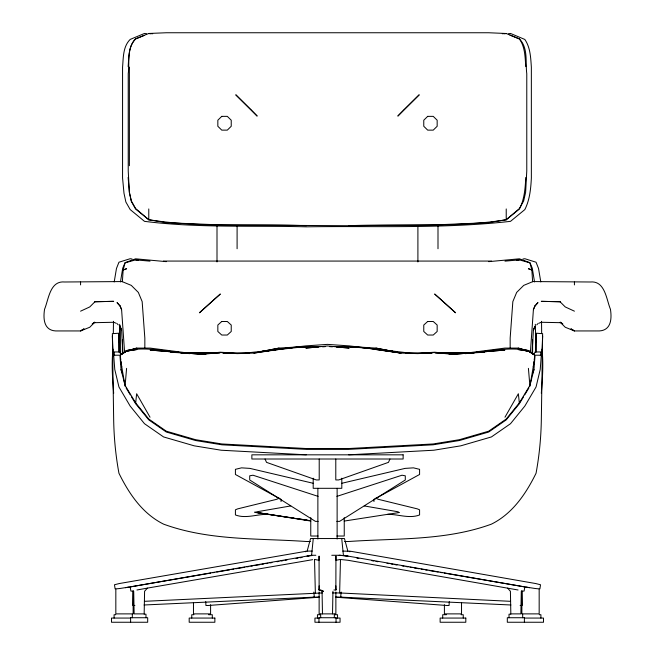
<?xml version="1.0" encoding="UTF-8"?>
<svg xmlns="http://www.w3.org/2000/svg" width="655" height="655" viewBox="0 0 655 655"><rect width="100%" height="100%" fill="white"/><g stroke="black" fill="none" stroke-linecap="round" stroke-linejoin="round"><path stroke-width="0.98" d="M113.331 333.338L113.471 321.318M119.693 324.307L118.866 351.858M332.519 613.882L332.945 591.277M133.121 590.892L132.834 605.507L134.873 605.417M332.634 592.947L339.642 592.947L340.477 559.468L348.01 560.279L518.064 589.991M306.311 454.824L221.185 450.222L194.199 445.826L163.57 436.934L144.485 423.703L130.149 406.051L118.948 386.99L114.772 369.453L113.683 355.223L119.939 355.198L121.028 369.445L125.08 385.377L135.601 402.809L148.791 419.053L166.304 431.186L195.583 439.693L221.865 443.967L306.483 448.544L348.517 448.544L433.135 443.967L459.417 439.693L488.695 431.186L506.209 419.053L519.399 402.809L529.92 385.377L533.972 369.428L535.061 355.198L541.317 355.239L540.228 369.453L536.052 386.99L524.851 406.051L510.515 423.703L491.43 436.934L460.801 445.826L433.815 450.222L348.689 454.824M535.708 352.325L536.38 335.663M542.643 336.121L541.734 356.336L541.218 351.972L534.955 351.948L534.324 353.978M449.273 601.609L449.068 605.507L447.037 605.507L335.868 597.213M525.777 177.472C525.236 188.214 524.45 199.349 519.407 209.06L506.209 219.695L488.695 222.659L432.98 224.984L348.517 225.721L222.02 224.984L166.354 222.692L148.775 219.802L135.618 208.544L131.344 200.979L129.371 192.251L128.224 170.881L128.224 73.72C129.739 62.061 126.562 48.126 135.618 38.948L144.075 35.493M532.048 353.348L533.399 330.21L534.93 326.534L533.35 329.825L535.037 326.886M128.143 66.614C128.953 57.116 128.306 46.087 135.601 38.858L148.791 33.471L166.354 32.75L488.646 32.75L506.225 33.503L519.399 38.899C525.097 46.906 525.089 57.222 525.768 66.646M122.387 281.732L123.14 269.983L125.064 262.86L135.593 259.879L150.028 261.132M530.378 352.636L533.407 309.578L534.93 305.918L537.984 302.602L535.037 305.95M114.207 281.937L116.459 268.501L118.948 262.213L130.149 258.733L132.056 259.003M120.471 281.928L122.706 268.231L125.08 262.655L135.601 258.807L166.304 261.648M126.587 368.356L125.072 386.237L120.495 359.423L120.495 354.83L126.587 350.974M312.64 559.665L147.416 588.108L144.591 591.277L144.166 613.882L134.128 613.882L133.702 591.277L130.902 591.056L130.173 586.937L311.592 555.276L313.27 538.541M523.615 396.693L519.407 403.66L506.209 419.888L488.704 432.013L459.417 440.52L433.135 444.794L348.526 449.371L306.474 449.371L221.865 444.794L195.583 440.52L166.296 432.013L148.791 419.888L135.593 403.66L136.633 393.729L150.028 417.219M341.173 592.079L340.649 597.139L510.949 604.991M533.301 366.767L533.964 361.699M534.234 359.669L534.505 357.638M112.987 349.156C111.456 363.795 112.48 378.664 113.683 393.295M541.317 393.295C542.52 378.664 543.544 363.795 542.012 349.156M539.884 588.902L540.531 584.768L535.888 583.58L350.703 551.273L342.778 551.092M120.676 353.978L120.045 351.948L113.782 351.972L113.266 356.336L112.357 336.121M120.045 351.948L119.971 352.349L119.939 325.781M540.35 355.354L541.218 351.972M533.129 372.859L533.972 369.445M115.116 588.902L114.469 584.768L119.112 583.58L307.154 551.092L310.544 538.541L344.456 538.541L347.846 551.092M533.399 309.684L534.93 305.918M389.946 459.008L388.472 462.356L338.75 479.935L335.786 479.935L335.786 459.008M305.435 551.797L305.729 551.273M504.972 417.219L518.367 393.729L519.407 403.66M524.671 394.949L528.88 387.981M536.805 324.872L537.755 323.717M94.779 301.93L89.751 306.941L80.573 311.174M92.273 324.135L94.779 322.244L89.751 327.254L80.573 330.939L57.943 330.939C44.72 331.627 42.788 320.745 44.548 309.291C48.634 299.474 49.886 280.536 64.64 281.994L122.043 281.568L131.27 285.375L138.336 292.417L142.16 301.603L144.837 338.095L144.837 347.723M348.517 225.721C400.991 223.658 454.161 227.997 506.225 219.802L519.382 208.544L523.656 200.979L525.629 192.251L526.776 170.881L526.776 73.72C525.261 62.061 528.438 48.126 519.382 38.948L509.983 35.108M126.587 350.99L120.495 354.879L126.587 350.572C147.531 346.233 168.687 352.161 189.606 353.618L163.513 350.662M120.495 354.879L126.587 350.507L136.723 349.099L127.512 350.818M120.495 354.994L126.587 351.096L136.723 349.549L126.587 351.096M83.914 328.892L80.573 330.939L83.914 328.99M92.273 323.783L94.779 322.244M279.243 498.226L276.557 499.347L237.659 508.869L235.415 509.811L235.415 514.953C245.592 518.916 256.834 514.224 267.305 514.314M538.68 323.333L541.448 322.194M399.493 512.488L344.178 521.077M336.907 496.367L401.982 475.219L405.289 475.808L405.289 479.992L339.577 521.38L336.842 521.38M136.723 348.092L127.512 350.728L136.723 348.092L150.118 348.092L185.275 352.668L220.44 352.668M341.738 483.3L405.085 468.391L413.452 467.85L419.585 469.332L419.585 474.482L373.964 499.364L373.964 501.533M301.832 347.379L305.82 346.569L325.527 346.479M301.832 347.404L305.82 346.593L244.995 353.119L222.897 353.07M261.648 351.489L279.038 348.092L297.886 346.945M279.038 348.092L261.959 351.416L264.972 351.023M340.354 559.468L335.941 560.279L335.941 556.095L335.868 589.991L333.903 589.991M516.582 260.387L519.407 259.879L529.936 262.86L531.86 269.95L532.613 281.732M136.936 589.991L147.391 588.116M256.678 511.825L290.779 505.93M125.449 587.715L210.738 573.092M212.744 572.748L214.75 572.404M216.756 572.061L229.807 569.825M231.813 569.482L233.819 569.138M235.825 568.794L244.855 567.246M246.861 566.894L248.867 566.55M250.873 566.207L252.879 565.863M254.893 565.519L259.904 564.659M261.91 564.315L263.924 563.971M265.93 563.627L267.936 563.284M269.942 562.94L271.948 562.596M276.967 561.736L278.973 561.392M280.979 561.048L282.985 560.705M284.99 560.361L286.996 560.017M296.027 558.469L298.033 558.125M300.047 557.782L302.053 557.438M129.199 587.019L120.545 588.395A8.589 0.426 -8.8 0 1 115.829 588.763L115.829 613.882L133.137 613.882L133.137 590.998M205.932 354.232L202.018 354.347L150.118 350.057L202.018 354.388L220.44 352.529L237.175 353.618L253.919 353.086L279.038 349.099L305.82 345.889L327.5 344.374L349.18 345.889L410.005 353.119L432.103 353.07M253.919 353.11L286.972 348.296M267.985 350.793L279.038 349.066M257.939 352.071L259.945 351.768M266.978 350.72L268.992 350.425M522.944 259.003L524.851 258.733L536.052 262.213L538.541 268.501L540.793 281.937M508.509 33.708L510.515 33.462L524.819 39.447C530.378 47.463 530.714 57.714 531.352 67.129L531.361 177.955C530.812 188.722 529.764 199.865 524.819 209.608L510.515 221.341C442.78 228.972 374.349 225.787 306.311 226.827C252.404 225.402 198.113 228.112 144.485 221.341L130.189 209.575L125.866 201.994L123.983 193.2L122.559 177.923L122.567 67.088C123.402 57.624 122.903 46.571 130.189 39.415L144.485 33.462L146.491 33.708M491.487 350.662L465.394 353.618C486.313 352.071 507.437 346.372 528.413 350.507L534.505 354.879L528.413 350.99M488.695 261.648L519.399 258.807L529.92 262.655L532.294 268.231L534.529 281.928M311.772 555.587L306.99 556.095L308.964 555.915M215.503 352.701L220.35 352.21L237.094 353.291L248.908 352.93M247.025 353.348L248.998 353.151M427.666 353.348L431.612 352.963M288.953 348.1L292.924 347.715M294.914 347.518L297.886 347.232M301.857 346.847L303.838 346.651M449.068 354.232L452.982 354.347L504.882 350.057L452.982 354.388L434.56 352.529L417.825 353.618L401.081 353.086L375.962 349.549M504.972 261.132L519.407 259.879M465.394 353.102L479.616 352.218M435.583 352.979L469.725 352.979L479.616 352.21M502.319 33.757L506.209 33.471M319.132 597.213L207.963 605.507L205.932 605.507L205.727 601.609M311.739 347.625L305.82 348.051L327.5 345.971L349.18 348.051L343.261 347.625M313.704 347.477L318.633 347.117M322.571 346.831L325.527 346.61M504.276 33.708L506.225 33.577M299.867 346.822L303.838 346.577M144.403 601.323L322.366 592.947M470.798 352.742L474.76 352.554M469.725 352.996L473.68 352.808M475.661 352.717L479.616 352.529M144.051 604.991L314.351 597.139L313.827 592.079M440.692 353.364L469.725 353.086M94.779 322.678L113.651 322.268M185.275 353.086L214.308 353.364M163.422 261.067L491.577 261.067M510.163 347.723L510.163 338.095L512.84 301.603L516.664 292.417L523.73 285.375L532.957 281.568L590.36 281.994C605.114 280.536 606.366 299.474 610.452 309.291C612.212 320.745 610.28 331.627 597.057 330.939L574.427 330.939L565.249 327.254L560.221 322.244L562.727 324.135M518.277 348.092L527.488 350.728L518.277 348.092L504.882 348.092L469.725 352.668L434.56 352.668M181.32 352.808L219.417 352.996M318.158 521.38L315.423 521.38L249.711 479.992L249.711 475.808L253.018 475.219L318.093 496.367M318.158 536.027L310.757 536.027L310.757 517.606M336.842 536.027L344.243 536.027L344.243 517.606M310.347 541.497L306.311 541.497C258.52 538.181 209.305 540.858 163.57 524.139C142.463 513.659 129.076 493.829 118.948 473.254C115.755 455.864 114.011 438.203 113.683 420.526L112.357 333.69L118.62 333.223L118.62 342.197M344.653 541.497L348.689 541.497C396.48 538.181 445.695 540.858 491.43 524.139C512.538 513.659 525.924 493.829 536.052 473.254C539.245 455.864 540.989 438.203 541.317 420.526L542.643 333.69L536.38 333.223L536.38 342.197M307.154 551.092L312.222 551.092M311.592 555.276L315.857 555.276M331.766 555.276L340.354 555.276L348.01 556.095L524.827 586.937L524.098 591.056L521.298 591.277L520.872 613.882L510.834 613.882L510.409 591.277L507.584 588.108M314.646 559.468L319.059 560.279L319.059 556.095L319.132 589.991L321.097 589.991M313.09 597.139L319.435 597.139M335.565 597.139L341.91 597.139M144.149 614.193L145.975 614.193L145.975 617.731M510.851 614.193L509.025 614.193L509.025 617.731M115.755 614.717L114.093 614.717L114.093 618.066M193.945 614.717L191.751 614.717L191.751 618.066M208.568 614.717L212.302 614.717L212.302 618.066M320.148 614.717L317.454 614.717L317.454 618.066M334.852 614.717L337.546 614.717L337.546 618.066M446.432 614.717L442.698 614.717L442.698 618.066M461.055 614.717L463.249 614.717L463.249 618.066M539.245 614.717L540.907 614.717L540.907 618.066M130.648 618.066L111.497 618.066L111.497 622.25L147.686 622.25L147.686 617.731L130.607 617.731L130.607 622.25M319.247 618.066L314.94 618.066L314.94 622.25L340.06 622.25L340.06 618.066L335.753 618.066M524.352 618.066L543.503 618.066L543.503 622.25L507.314 622.25L507.314 617.731L524.393 617.731L524.393 622.25M329.473 346.479L349.18 346.569L353.168 347.379M306.483 225.721C254.025 223.56 200.815 228.153 148.791 219.695L135.593 209.019L131.36 201.437L129.395 192.644L128.134 177.439M541.349 322.268L560.221 322.678M175.384 352.218L189.606 353.102M406.092 352.93L417.906 353.291L434.65 352.21L439.497 352.701M180.24 352.554L184.202 352.742M175.384 352.529L179.339 352.717M520.127 605.417L522.166 605.507L521.879 590.892M339.642 592.947L510.597 601.323M351.162 346.577L355.133 346.822M357.114 346.945L375.962 348.092L393.041 351.416L390.028 351.023M148.775 33.577L150.724 33.708M329.473 346.61L332.429 346.831M336.367 347.117L341.296 347.477M148.791 33.471L152.68 33.757M175.384 352.21L185.275 352.979M339.143 555.276L348.01 556.095L343.408 555.276L341.73 538.541M353.168 347.404L349.18 346.593L375.962 349.099L387.015 350.793M351.162 346.651L353.143 346.847M357.114 347.232L360.086 347.518M362.076 347.715L366.047 348.1M368.028 348.296L401.081 353.086L375.962 349.099M406.002 353.151L407.975 353.348M223.388 352.963L227.334 353.348M387.694 514.314C398.166 514.224 409.408 518.916 419.585 514.953L419.585 509.811L417.341 508.869L378.443 499.347L375.757 498.226M310.347 520.668L255.507 512.488M386.008 350.425L388.022 350.72M395.055 351.768L397.061 352.071M290.075 517.54L254.672 512.169L310.847 521.061M292.097 517.843L294.12 518.154M296.142 518.457L307.269 520.152M528.413 351.096L518.277 349.549L528.413 351.121L534.505 354.994M349.18 346.618L355.247 347.518M525.801 587.019L534.455 588.395A8.589 0.426 8.8 0 0 539.171 588.763L539.171 613.882L521.863 613.882L521.863 590.998M356.86 558.125L358.875 558.469M371.925 560.705L373.931 561.048M375.937 561.392L377.943 561.736M386.982 563.284L388.988 563.627M391.002 563.971L393.008 564.315M395.014 564.659L397.02 565.003M402.047 565.863L404.053 566.207M406.059 566.55L408.065 566.894M410.079 567.246L412.085 567.59M414.091 567.934L419.11 568.794M421.116 569.138L423.13 569.482M425.136 569.825L427.142 570.169M429.148 570.513L438.187 572.061M440.193 572.404L442.207 572.748M444.213 573.092L529.551 587.715M364.221 505.93L398.322 511.825M135.593 259.879L138.418 260.387M527.488 350.818L518.277 349.066L528.413 350.572L534.505 354.977M375.962 348.092L393.352 351.489M313.262 483.3L249.915 468.391L241.548 467.85L235.415 469.332L235.415 474.482L281.036 499.364L281.036 501.533M321.376 590.663L323.513 591.277L319.132 589.991L319.132 585.873M113.552 322.194L116.32 323.333M574.427 311.174L565.249 306.941L560.221 301.93M571.086 328.99L574.427 330.939L571.086 328.892M560.221 322.244L562.727 323.783M528.413 350.974L534.505 354.846L534.505 359.423L529.928 386.237L528.413 368.356M117.245 323.717L118.195 324.872M124.622 352.644L121.593 309.578L120.07 305.918L117.016 302.602L119.963 305.95M126.12 387.981L130.329 394.949M131.385 396.693L135.593 403.66M119.963 326.886L121.65 329.825L120.07 326.534L121.601 330.21L122.952 353.348M349.541 551.273L349.835 551.813M265.054 459.008L266.528 462.356L316.25 479.935L319.214 479.935L319.214 459.008M120.07 305.918L121.601 309.684M113.782 351.972L114.65 355.354M121.028 369.428L121.871 372.859M536.134 351.858L535.307 324.307M120.495 357.638L120.766 359.669M121.036 361.699L121.699 366.767M113.683 355.223L113.716 355.64M118.62 335.663L119.292 352.325M314.523 559.468L315.358 592.947M322.055 591.277L322.481 613.882M541.529 321.318L541.669 333.338M119.947 325.576L119.963 352.955M574.427 281.994L574.427 284.909M532.613 339.863L532.613 353.61M522.682 614.193L522.682 617.731M506.225 208.953L506.225 219.802M461.529 602.666L461.529 613.882L444.409 613.882L444.409 604.712M437.999 225.5L437.999 248.744M417.906 225.5L417.906 261.943M341.804 478.207L341.804 488.311L313.196 488.311L313.196 478.207M337.128 488.311L337.128 539.016M336.04 622.25L336.04 617.731L318.96 617.731L318.96 622.25M335.868 585.873L335.868 589.991A8.671 1.531 0 0 0 335.884 589.197M335.868 591.997L335.868 613.882L319.132 613.882L319.132 591.997M334.328 614.193L334.328 617.731M320.672 614.193L320.672 617.731M317.872 488.311L317.872 539.016M237.094 225.5L237.094 248.744M217.002 225.5L217.002 261.943M210.591 604.712L210.591 613.882L193.471 613.882L193.471 602.666M148.775 208.953L148.775 219.802M132.318 614.193L132.318 617.731M129.371 67.121L129.371 165.707M122.387 339.863L122.387 353.61M80.573 281.994L80.573 284.909M319.124 589.991A8.671 1.531 0 0 1 319.132 589.197M113.593 301.316L94.779 301.75L113.651 301.341M403.447 110.327L397.822 116.091L419.225 94.787L403.447 110.327M221.758 116.361L217.837 120.217L217.837 126.268L221.758 130.132L227.31 130.132L231.231 126.268L231.231 120.217L227.31 116.361L221.758 116.361M427.69 116.361L423.769 120.217L423.769 126.268L427.69 130.132L433.242 130.132L437.163 126.268L437.163 120.217L433.242 116.361L427.69 116.361M214.128 299.507L199.423 312.803L220.35 294.005L214.128 299.507M221.758 321.49L217.837 325.036L217.837 331.479L221.758 335.032L227.31 335.032L231.231 331.479L231.231 325.036L227.31 321.49L221.758 321.49M427.69 321.49L423.769 325.036L423.769 331.479L427.69 335.032L433.242 335.032L437.163 331.479L437.163 325.036L433.242 321.49L427.69 321.49M126.587 268.73L123.14 269.983L126.587 268.73M305.82 346.593L299.753 347.518L305.82 346.618M484.561 351.833L481.597 352.062L484.561 351.825M528.413 350.523L525.367 350.646L528.413 350.556M129.633 350.572L126.587 350.572L129.633 350.523M403.136 454.824L251.864 454.824L251.864 459.008L403.136 459.008L403.136 454.824M214.865 618.066L189.189 618.066L189.189 622.25L214.865 622.25L214.865 618.066M465.811 618.066L440.135 618.066L440.135 622.25L465.811 622.25L465.811 618.066M560.221 301.75L541.349 301.341L560.221 301.75M173.403 352.054L170.439 351.825L173.403 352.062M531.86 269.95L528.413 268.73L531.86 269.983M440.872 299.507L434.65 294.005L455.577 312.803L440.872 299.507M251.553 110.327L235.775 94.787L257.178 116.091L251.553 110.327"/></g></svg>
